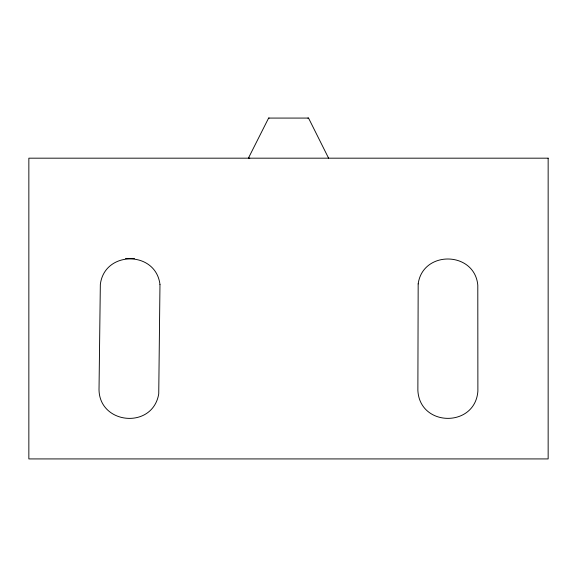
<?xml version="1.0" encoding="UTF-8"?>
<svg xmlns="http://www.w3.org/2000/svg" width="577" height="577" viewBox="0 0 577 577"><rect width="100%" height="100%" fill="white"/><g stroke="black" fill="none" stroke-linecap="round" stroke-linejoin="round"><path stroke-width="0.87" d="M249.762 158.177L248.391 158.177L268.615 118.076L308.544 118.076L328.594 158.17M307.858 118.076L308.544 118.076M125.512 258.424L134.477 258.424M268.615 118.076L269.12 118.076M418.174 283.906L417.871 390.413C419.731 427.29 475.282 427.853 477.886 391.026L477.799 285.247C474.748 251.017 422.797 249.971 418.174 283.906M159.973 284.576L158.74 393.867C152.638 430.283 97.39 424.434 99.049 387.549L100.333 284.576C104.322 250.353 155.985 250.353 159.973 284.576M548.15 158.177L28.85 158.177L28.85 458.924L548.15 458.924L548.15 158.177"/></g></svg>
